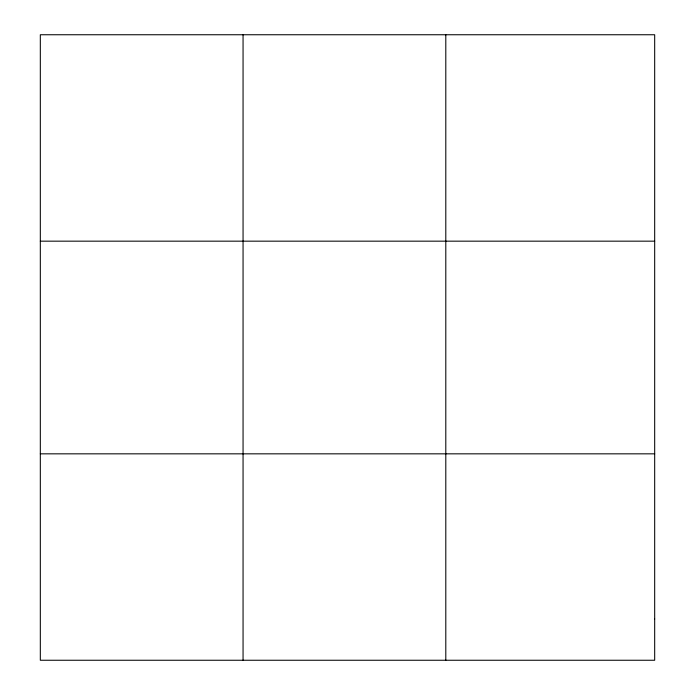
<?xml version="1.0" encoding="UTF-8"?>
<svg xmlns="http://www.w3.org/2000/svg" width="695" height="695" viewBox="0 0 695 695"><rect width="100%" height="100%" fill="white"/><g stroke="black" fill="none" stroke-linecap="round" stroke-linejoin="round"><path stroke-width="1.04" d="M243.059 34.75L243.059 660.25M445.799 34.75L445.799 660.25M40.319 241.165L654.681 241.165M40.319 453.835L654.681 453.835M654.681 618.967L654.681 660.25L40.319 660.25L40.319 34.75L654.681 34.75L654.681 618.967"/></g></svg>
